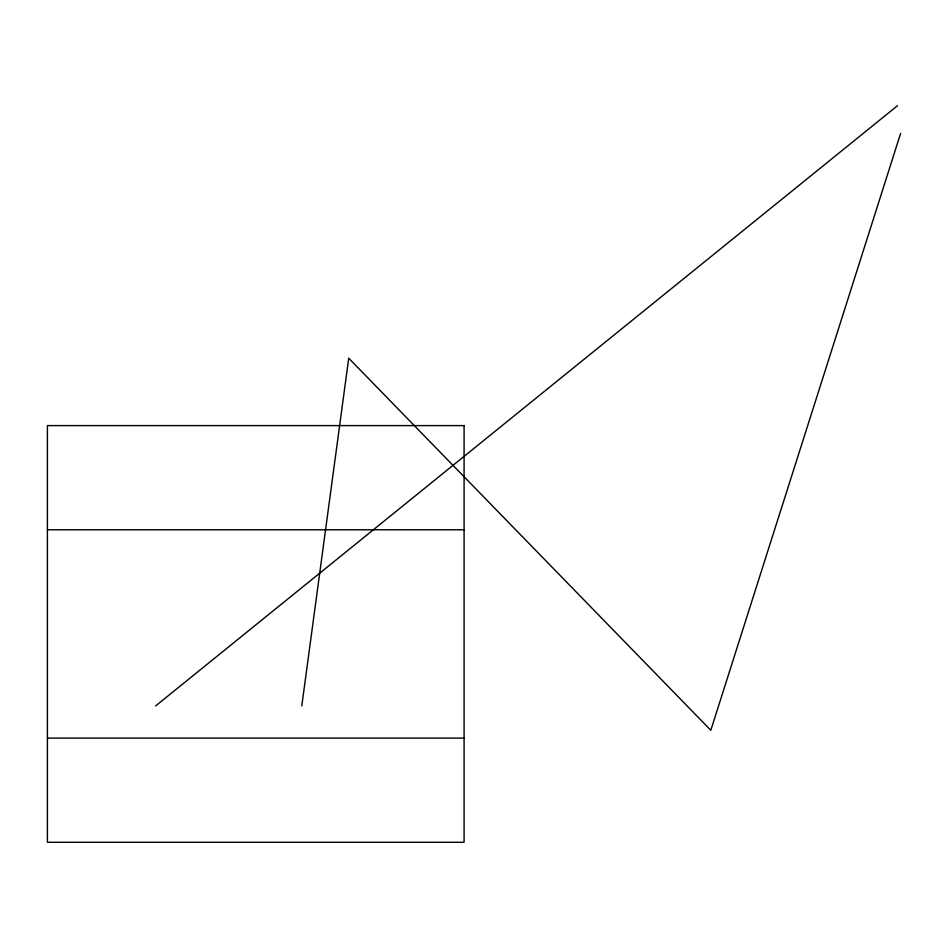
<?xml version="1.0" encoding="UTF-8"?>
<svg xmlns="http://www.w3.org/2000/svg" width="948" height="948" viewBox="0 0 948 948"><rect width="100%" height="100%" fill="white"/><g stroke="black" fill="none" stroke-linecap="round" stroke-linejoin="round"><path stroke-width="1.42" d="M301.784 705.94L348.722 358.202L710.81 730.28L900.6 133.455M155.638 705.94L897.472 105.714M47.4 529.778L464.082 529.778M47.4 738.113L464.082 738.113M464.082 425.605L47.4 425.605L47.4 842.286L464.082 842.286L464.082 425.605"/></g></svg>
